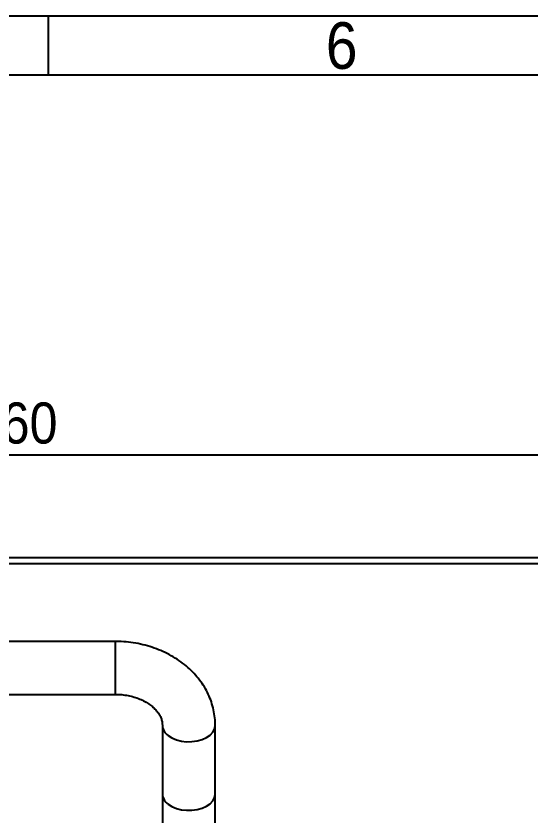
# Model space of a CAD drawing. Extents: x 75 to 2075, y 25 to 1460.
# Drawn here: x 561.2 to 780.4, y 1119.6 to 1460 of the extents above; entities that cross this region are included whole.
import ezdxf

# ---------------------------------------------------------------- set-up
doc = ezdxf.new("R2010")
doc.units = 0
doc.header["$LTSCALE"] = 5
doc.linetypes.add('SLD-KATı', pattern=[0])
doc.layers.get('0').update_dxf_attribs({"linetype": 'CONTINUOUS'})
doc.styles.add('SLDTEXTSTYLE1', font='GOTHIC.TTF', dxfattribs={"width": 0.913})
doc.dimstyles.new('SLDDIMSTYLE1', dxfattribs={"dimtxt": 17.5, "dimasz": 16.51, "dimexe": 0, "dimexo": 0.0625, "dimgap": 4.375, "dimtad": 1, "dimlfac": 0.8, "dimrnd": 1e-09, "dimzin": 12, "dimtxsty": 'SLDTEXTSTYLE1', "dimsah": 1, "dimcen": 0.09, "dimazin": 3, "dimtfac": 1, "dimtofl": 0, "dimtmove": 0, "dimatfit": 3, "dimtolj": 1, "dimtzin": 12})

# ---------------------------------------------------------------- blocks, each defined once
blk = doc.blocks.new('_D_5')
at = {"color": 7, "linetype": 'SLD-KATı'}
for p, q in [((224.88, 1226.85), (224.88, 1278.19)), ((924.88, 1226.85), (924.88, 1278.19)), ((224.88, 1273.19), (924.88, 1273.19))]:
    blk.add_line(p, q, dxfattribs=at)
for points in [[(224.88, 1273.19), (241.39, 1270.65), (241.39, 1275.73)], [(924.88, 1273.19), (908.37, 1275.73), (908.37, 1270.65)]]:
    blk.add_solid(points, dxfattribs=at)
at = {"color": 7, "linetype": 'SLD-KATı', "insert": (543.24, 1295.55), "char_height": 17.5, "attachment_point": 1, "style": 'SLDTEXTSTYLE1'}
blk.add_mtext('560', dxfattribs=at)

msp = doc.modelspace()

# ---------------------------------------------------------------- linework, layer by layer
at = {"color": 7, "linetype": 'SLD-KATı'}
for p, q in [((75, 1460), (2075, 1460)), ((575, 1435), (575, 1460)), ((100, 1435), (2050, 1435)), ((904.789, 1229.442), (244.966, 1229.442)), ((903.627, 1226.942), (246.127, 1226.942)), ((603.502, 1193.821), (535.128, 1193.821)), ((535.128, 1171.321), (603.502, 1171.321)), ((623.502, 1158.223), (623.502, 1129.006)), ((646.002, 1129.006), (646.002, 1158.223)), ((623.502, 1129.006), (623.502, 1109.417)), ((646.002, 1109.417), (646.002, 1129.006))]:
    msp.add_line(p, q, dxfattribs=at)
at = {"color": 8, "linetype": 'SLD-KATı'}
msp.add_line((603.502, 1171.321), (603.502, 1193.821), dxfattribs=at)
at = {"color": 8, "linetype": 'SLD-KATı', "flags": 128}
for points in [[(625.987, 1153.803), (627.586, 1152.787), (629.479, 1151.994), (631.587, 1151.456), (633.825, 1151.195), (636.101, 1151.222), (638.321, 1151.536), (640.396, 1152.123), (642.239, 1152.96), (643.776, 1154.012), (644.944, 1155.237), (645.694, 1156.585), (645.997, 1157.999), (646.002, 1158.22)], [(625.987, 1124.586), (627.586, 1123.57), (629.479, 1122.777), (631.587, 1122.239), (633.825, 1121.978), (636.101, 1122.005), (638.321, 1122.318), (640.396, 1122.906), (642.239, 1123.743), (643.776, 1124.795), (644.944, 1126.02), (645.694, 1127.367), (645.997, 1128.782), (646.002, 1129.006)]]:
    msp.add_lwpolyline(points, dxfattribs=at)
at = {"color": 8, "linetype": 'SLD-KATı'}
for centre, radius, start, end in [((629.123, 1158.477), 5.629, 183.11909, 236.14282), ((629.113, 1129.251), 5.616, 182.49791, 236.1805)]:
    msp.add_arc(centre, radius, start, end, dxfattribs=at)
at = {"color": 7, "linetype": 'SLD-KATı'}
for points, knots in [([(646.002, 1158.223), (645.985, 1158.987), (645.942, 1160.9), (645.52, 1163.945), (644.681, 1167.31), (643.46, 1170.582), (641.876, 1173.735), (639.938, 1176.744), (637.662, 1179.583), (635.065, 1182.229), (632.168, 1184.656), (628.995, 1186.84), (625.576, 1188.759), (621.943, 1190.395), (618.133, 1191.729), (614.182, 1192.75), (610.127, 1193.444), (606.55, 1193.777), (604.337, 1193.809), (603.502, 1193.821)], [0, 0, 0, 0, 0.0393494, 0.09862131, 0.15787404, 0.21727291, 0.27697654, 0.33711111, 0.39775966, 0.45895507, 0.52068192, 0.58288449, 0.645481, 0.70838156, 0.77150095, 0.83477214, 0.89814812, 0.96160088, 1, 1, 1, 1]), ([(603.502, 1171.321), (603.945, 1171.315), (605.305, 1171.296), (607.567, 1171.074), (610.213, 1170.565), (612.717, 1169.816), (615.028, 1168.858), (617.101, 1167.722), (618.904, 1166.448), (620.412, 1165.076), (621.618, 1163.647), (622.525, 1162.192), (623.142, 1160.723), (623.455, 1159.407), (623.488, 1158.574), (623.502, 1158.223)], [0, 0, 0, 0, 0.0382522, 0.1175553, 0.196758, 0.2757635, 0.3545819, 0.4333147, 0.5121215, 0.5913809, 0.6717417, 0.7542427, 0.8404908, 0.9328718, 1, 1, 1, 1])]:
    msp.add_open_spline(points, degree=3, knots=knots, dxfattribs=at)

# ---------------------------------------------------------------- texts
at = {"color": 7, "linetype": 'CONTINUOUS', "insert": (699.8, 1457.346), "char_height": 19.844, "attachment_point": 2, "style": 'SLDTEXTSTYLE1'}
msp.add_mtext('6', dxfattribs=at)

# ---------------------------------------------------------------- dimensions: what is measured, and where the dimension line sits
at = {"color": 7, "linetype": 'SLD-KATı'}
dim = msp.add_linear_dim(base=(924.877, 1273.192), p1=(224.877, 1221.853), p2=(924.877, 1221.853), dimstyle='SLDDIMSTYLE1', dxfattribs=at)
dim.commit()
dim.dimension.update_dxf_attribs({"geometry": '_D_5', "text_midpoint": (562.638, 1273.192), "dimtype": 160})

doc.saveas('drawing.dxf')
